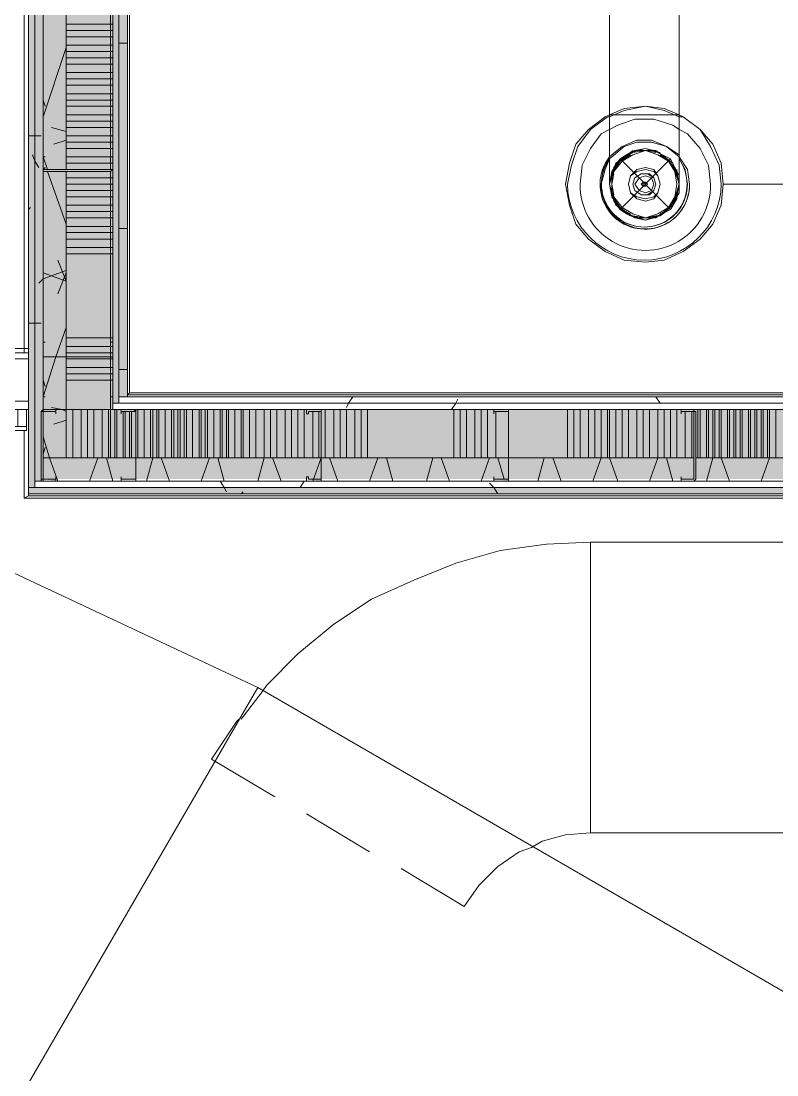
# Model space of a CAD drawing. Header units: metres. Extents: x -2 to 237, y -8 to 52.
# Drawn here: x 54.372 to 56.017, y 39.07 to 41.363 of the extents above; entities that cross this region are included whole.
import ezdxf

# ---------------------------------------------------------------- set-up
doc = ezdxf.new("R2010")
doc.units = ezdxf.units.M
doc.layers.add('HVAC - Ductos', color=5, linetype='Continuous', lineweight=0)
doc.layers.add('PDF_Geometry', color=7, linetype='Continuous', lineweight=0, true_color=0xaaaaaa)
doc.layers.add('PDF_Solid Fills', color=7, linetype='Continuous', lineweight=0, true_color=0xffffff)

msp = doc.modelspace()

# ---------------------------------------------------------------- hatches: boundary and pattern name
at = {"layer": 'PDF_Solid Fills', "lineweight": 0, "transparency": 33554559}
h = msp.add_hatch(color=256, dxfattribs=at)
h.paths.add_polyline_path([(54.3879, 42.616), (54.4016, 42.616), (54.4016, 44.4807), (54.3879, 44.4807)])
h.paths.add_polyline_path([(54.4016, 42.2861), (54.3879, 42.2861), (54.3879, 40.3481), (54.4016, 40.3481)])
h = msp.add_hatch(color=256, dxfattribs=at)
h.paths.add_polyline_path([(54.3879, 42.616), (54.4016, 42.616), (54.4016, 44.4807), (54.3879, 44.4807)])
h.paths.add_polyline_path([(54.4016, 42.2861), (54.3879, 42.2861), (54.3879, 40.3481), (54.4016, 40.3481)])
h = msp.add_hatch(color=256, dxfattribs=at)
h.paths.add_polyline_path([(54.4016, 42.616), (54.42, 42.616), (54.42, 44.467), (54.4016, 44.467)])
h.paths.add_polyline_path([(54.42, 42.2861), (54.4016, 42.2861), (54.4016, 40.3618), (54.4017, 40.3618), (54.4154, 40.3664), (54.42, 42.2806)])
h = msp.add_hatch(color=256, dxfattribs=at)
h.paths.add_polyline_path([(54.4016, 42.616), (54.42, 42.616), (54.42, 44.467), (54.4016, 44.467)])
h.paths.add_polyline_path([(54.42, 42.2861), (54.4016, 42.2861), (54.4016, 40.3618), (54.42, 40.3618)])
h = msp.add_hatch(color=256, dxfattribs=at)
h.paths.add_polyline_path([(54.4703, 42.616), (54.4703, 44.4166), (54.42, 44.4166), (54.42, 42.616)])
h.paths.add_polyline_path([(54.4703, 40.4122), (54.4703, 42.2861), (54.42, 42.2861), (54.42, 40.4122)])
h = msp.add_hatch(color=256, dxfattribs=at)
h.paths.add_polyline_path([(54.4703, 42.616), (54.4703, 44.4166), (54.42, 44.4166), (54.42, 42.616)])
h.paths.add_polyline_path([(54.4703, 40.4122), (54.4703, 42.2861), (54.42, 42.2861), (54.42, 40.4122)])
h = msp.add_hatch(color=256, dxfattribs=at)
h.paths.add_polyline_path([(54.4703, 42.616), (54.5711, 42.616), (54.5711, 44.3158), (54.4703, 44.3158)])
h.paths.add_polyline_path([(54.5711, 42.2861), (54.4703, 42.2861), (54.4703, 40.5176), (54.5711, 40.5176)])
h = msp.add_hatch(color=256, dxfattribs=at)
h.paths.add_polyline_path([(54.4703, 42.616), (54.5711, 42.616), (54.5711, 44.3158), (54.4703, 44.3158)])
h.paths.add_polyline_path([(54.5711, 42.2861), (54.4703, 42.2861), (54.4703, 40.5176), (54.5711, 40.5176)])
h = msp.add_hatch(color=256, dxfattribs=at)
h.paths.add_polyline_path([(54.5849, 42.616), (54.5849, 44.2974), (54.5712, 44.2974), (54.5712, 42.616)])
h.paths.add_polyline_path([(54.5849, 40.5451), (54.5712, 40.5451), (54.5712, 40.5314), (54.5849, 40.5314)])
h.paths.add_polyline_path([(54.5849, 42.2861), (54.5712, 42.2861), (54.5712, 40.5497), (54.5849, 40.5497)])
h = msp.add_hatch(color=256, dxfattribs=at)
h.paths.add_polyline_path([(54.5849, 42.616), (54.5849, 44.2974), (54.5712, 44.2974), (54.5712, 42.616)])
h.paths.add_polyline_path([(54.5849, 42.2861), (54.5712, 42.2861), (54.5712, 40.5314), (54.5849, 40.5314)])
h = msp.add_hatch(color=256, dxfattribs=at)
h.paths.add_polyline_path([(54.5849, 42.616), (54.6032, 42.616), (54.6032, 44.2837), (54.5849, 44.2837)])
h.paths.add_polyline_path([(54.6032, 42.2861), (54.5849, 42.2861), (54.5849, 40.5497), (54.6032, 40.5497)])
h = msp.add_hatch(color=256, dxfattribs=at)
h.paths.add_polyline_path([(54.5849, 42.616), (54.6032, 42.616), (54.6032, 44.2837), (54.5849, 44.2837)])
h.paths.add_polyline_path([(54.6032, 42.2861), (54.5849, 42.2861), (54.5849, 40.5451), (54.6032, 40.5451)])
h = msp.add_hatch(color=256, dxfattribs=at)
h.paths.add_polyline_path([(54.4474, 40.513), (54.4474, 40.5176), (54.42, 40.5176)])
h.paths.add_polyline_path([(54.42, 40.3664), (54.4472, 40.3618), (54.4474, 40.3618), (54.4474, 40.3664)])
for points in [[(55.0247, 40.5176), (54.9972, 40.513), (54.9972, 40.5176), (54.4703, 40.5176), (54.4703, 40.4122), (57.3109, 40.4122), (57.3109, 40.5176), (56.6466, 40.5176), (56.6192, 40.513), (56.6192, 40.5176), (56.2434, 40.5176), (56.2114, 40.513), (56.2114, 40.5176)], [(55.4004, 40.513), (55.4004, 40.5176), (54.617, 40.5176), (54.5894, 40.513), (54.5894, 40.5176), (54.4703, 40.5176), (54.4703, 40.4122), (56.6466, 40.4168), (56.6512, 40.4168), (57.3109, 40.4122), (57.3109, 40.5176), (56.6466, 40.5176), (56.6192, 40.513), (56.6192, 40.5176), (56.2434, 40.5176), (56.2114, 40.513), (56.2114, 40.5176), (55.4325, 40.5176)], [(54.42, 40.3664), (57.3247, 40.3664), (57.4108, 40.3618), (57.4117, 40.3618), (57.4117, 40.4122), (54.42, 40.4122)], [(57.3247, 40.3343), (57.4756, 40.3297), (57.4759, 40.3297), (57.4759, 40.3481), (54.3879, 40.3481), (54.3879, 40.3343)]]:
    msp.add_hatch(color=256, dxfattribs=at).paths.add_polyline_path(points)
h = msp.add_hatch(color=256, dxfattribs=at)
h.paths.add_polyline_path([(55.0247, 40.513), (55.0247, 40.5176), (54.9972, 40.5176)])
h.paths.add_polyline_path([(54.9926, 40.3664), (55.0244, 40.3618), (55.0247, 40.3618), (55.0247, 40.3664)])
h = msp.add_hatch(color=256, dxfattribs=at)
h.paths.add_polyline_path([(55.4325, 40.513), (55.4325, 40.5176), (55.4004, 40.5176)])
h.paths.add_polyline_path([(55.4004, 40.3664), (55.4322, 40.3618), (55.4325, 40.3618), (55.4325, 40.3664)])

# ---------------------------------------------------------------- linework, layer by layer
at = {"layer": 'HVAC - Ductos', "lineweight": 0}
for points in [[(55.8036, 41.9837), (55.8036, 41.159), (55.7945, 41.159), (55.7853, 41.159), (55.7669, 41.159), (55.7486, 41.159), (55.7303, 41.159), (55.712, 41.159), (55.6936, 41.159), (55.6753, 41.159), (55.6616, 41.159), (55.657, 41.159), (55.6524, 41.159), (55.6524, 41.9837)], [(55.8036, 41.1544), (55.7715, 41.1682), (55.7303, 41.1774), (55.6844, 41.1682), (55.6524, 41.1544)], [(55.6524, 41.159), (55.6844, 41.1728), (55.7303, 41.1774), (55.7715, 41.1728), (55.8036, 41.159)], [(55.8036, 41.0078), (55.8036, 41.0124), (55.8036, 41.0307), (55.8036, 41.0628), (55.8036, 41.0995), (55.8036, 41.1407), (55.8036, 41.159), (55.8128, 41.1544), (55.8494, 41.127), (55.8769, 41.0949), (55.8953, 41.0536), (55.8998, 41.0078), (55.8953, 40.962), (55.8769, 40.9207), (55.8494, 40.8887), (55.8128, 40.8612), (55.7715, 40.8429), (55.7303, 40.8383), (55.6844, 40.8429), (55.6432, 40.8612), (55.6066, 40.8887), (55.5791, 40.9207), (55.5653, 40.962), (55.5562, 41.0078), (55.5653, 41.0536), (55.5791, 41.0949), (55.6066, 41.127), (55.6432, 41.1544), (55.6524, 41.159), (55.6524, 41.1178), (55.6524, 41.0766), (55.6524, 41.0445), (55.6524, 41.0216), (55.6524, 41.0078)], [(55.8036, 41.159), (55.7945, 41.159), (55.7853, 41.159), (55.7669, 41.159), (55.7486, 41.159), (55.7303, 41.159), (55.712, 41.159), (55.6936, 41.159), (55.6753, 41.159), (55.6616, 41.159), (55.657, 41.159), (55.6524, 41.159)], [(55.6524, 41.127), (55.6707, 41.1361), (55.7074, 41.1498), (55.7486, 41.1498), (55.7899, 41.1361), (55.8036, 41.127)], [(55.6524, 41.017), (55.657, 41.0262), (55.6616, 41.0445), (55.6753, 41.0628), (55.689, 41.072), (55.7074, 41.0811), (55.7303, 41.0857), (55.6982, 41.0766), (55.7028, 41.0811)], [(55.7945, 40.9758), (55.7807, 40.9574), (55.7669, 40.9437), (55.7486, 40.9345), (55.7303, 40.9299), (55.712, 40.9345), (55.6936, 40.9437), (55.6753, 40.9529), (55.657, 40.9803), (55.6524, 41.0078), (55.657, 40.9803), (55.6616, 40.9758), (55.6753, 40.9574), (55.6662, 40.9712), (55.657, 40.9895), (55.657, 41.0078), (55.657, 41.0262), (55.6662, 41.0445), (55.6753, 41.0582), (55.6936, 41.072), (55.712, 41.0811), (55.7303, 41.0811), (55.7486, 41.0811), (55.7669, 41.072), (55.7807, 41.0582), (55.7945, 41.0445), (55.7991, 41.0262), (55.8036, 41.0078), (55.7991, 40.9803), (55.7991, 40.9758), (55.7853, 40.9529)], [(55.6982, 41.072), (55.6753, 41.0582), (55.6616, 41.0399), (55.657, 41.0353), (55.6753, 41.0628), (55.6982, 41.0766), (55.7303, 41.0857), (55.7578, 41.0766), (55.7853, 41.0628), (55.7991, 41.0353), (55.8036, 41.0078), (55.7991, 40.9803), (55.7853, 40.9529), (55.7578, 40.9391), (55.7624, 40.9391), (55.7807, 40.9529), (55.7624, 40.9437)], [(55.657, 41.0353), (55.6753, 41.0628), (55.6982, 41.0766)], [(55.6982, 41.0766), (55.6982, 41.0766)], [(55.7028, 41.0766), (55.7303, 41.0811), (55.7532, 41.0766)], [(55.8036, 41.017), (55.8036, 41.0262), (55.7945, 41.0445), (55.7853, 41.0628), (55.7669, 41.072), (55.7486, 41.0811), (55.7303, 41.0857), (55.7578, 41.0766), (55.7853, 41.0628), (55.7991, 41.0353)], [(55.7532, 41.0811), (55.7578, 41.0766), (55.7624, 41.0766)], [(55.7624, 41.072), (55.7807, 41.0582), (55.7945, 41.0399)], [(55.6524, 41.0078), (55.657, 41.0353), (55.6524, 41.0078)], [(55.657, 41.0353), (55.657, 41.0353)], [(55.6616, 40.9849), (55.657, 41.0078), (55.6616, 41.0307)], [(55.7991, 41.0399), (55.7991, 41.0353), (55.8036, 41.0078), (55.7991, 40.9895), (55.7945, 40.9712), (55.7807, 40.9574)], [(55.7991, 41.0353), (55.7991, 41.0353)], [(55.7991, 41.0307), (55.8036, 41.0078), (55.7991, 40.9849)], [(55.7578, 40.9391), (55.7486, 40.9345), (55.7303, 40.9299), (55.7074, 40.9345), (55.7028, 40.9391), (55.6982, 40.9391), (55.689, 40.9437), (55.6753, 40.9529), (55.6616, 40.9712), (55.6616, 40.9758), (55.657, 40.9803), (55.657, 40.9895), (55.6524, 41.0078), (55.6524, 41.017)], [(55.7578, 40.9391), (55.7303, 40.9299), (55.6982, 40.9391), (55.6753, 40.9529), (55.6616, 40.9712), (55.657, 40.9895), (55.6524, 41.0078), (55.6524, 41.0124)], [(55.6524, 41.0078), (55.6524, 41.0078)], [(55.6524, 41.0078), (55.6524, 41.0078)], [(55.8036, 41.0124), (55.8036, 41.0078), (55.8036, 40.9895), (55.7945, 40.9712), (55.7853, 40.9529), (55.7669, 40.9437), (55.7486, 40.9345), (55.7303, 40.9345), (55.712, 40.9345), (55.6936, 40.9437), (55.6753, 40.9574)], [(55.8036, 41.017), (55.8036, 41.0078), (55.8036, 40.9895), (55.7991, 40.9803), (55.7991, 40.9758), (55.7945, 40.9712), (55.7853, 40.9529), (55.7669, 40.9437), (55.7624, 40.9391), (55.7578, 40.9391), (55.7532, 40.9391), (55.7578, 40.9391), (55.7624, 40.9391)], [(55.8036, 41.0078), (55.8036, 41.0078)], [(55.8998, 41.0078), (56.138, 41.0078)], [(55.6616, 40.9758), (55.657, 40.9803)], [(55.7991, 40.9803), (55.7991, 40.9758)], [(55.7028, 40.9391), (55.7303, 40.9299), (55.7532, 40.9391), (55.7303, 40.9345), (55.7028, 40.9391), (55.6982, 40.9391), (55.6753, 40.9529), (55.6616, 40.9758)], [(55.6753, 40.9529), (55.6753, 40.9529)], [(55.6982, 40.9437), (55.6799, 40.9529)], [(55.7028, 40.9391), (55.6982, 40.9391)], [(55.7074, 40.9345), (55.7074, 40.9345)], [(55.7853, 40.9529), (55.7853, 40.9529)], [(54.8964, 39.9037), (54.9056, 39.9174), (54.9744, 39.9861), (55.0522, 40.0503), (55.1346, 40.1052), (55.2263, 40.1465), (55.3179, 40.1831), (55.4141, 40.2106), (55.515, 40.2244), (55.6112, 40.229), (55.6112, 39.5967), (55.5562, 39.5921), (55.5058, 39.5784), (55.4829, 39.5646)], [(60.1332, 39.5967), (55.6112, 39.5967), (55.6112, 40.229), (60.1332, 40.229)], [(54.8506, 39.8441), (54.8964, 39.9037)], [(54.9239, 39.6746), (54.7865, 39.7571), (54.8415, 39.8395), (54.8461, 39.8441)], [(55.1301, 39.5554), (54.9926, 39.6379)], [(55.4829, 39.5646), (55.4554, 39.5554), (55.4095, 39.5234), (55.3683, 39.4822), (55.3363, 39.4363), (55.1988, 39.5188)]]:
    msp.add_lwpolyline(points, dxfattribs=at)
for points in [[(55.6524, 41.1544), (55.6478, 41.1544), (55.6112, 41.127), (55.5837, 41.0903), (55.5699, 41.0491), (55.5608, 41.0078, 0.986375), (55.8953, 41.0078), (55.8907, 41.0491), (55.8723, 41.0903), (55.8494, 41.127), (55.8128, 41.1544), (55.8036, 41.1544)], [(55.8036, 41.127), (55.8219, 41.1178), (55.8494, 41.0857), (55.8677, 41.0491), (55.8723, 41.0078, -1.012841), (55.5882, 41.0078), (55.5928, 41.0491), (55.6112, 41.0857), (55.6341, 41.1178), (55.6524, 41.127)]]:
    msp.add_lwpolyline(points, format="xyb", dxfattribs=at)
for points in [[(55.712, 41.104), (55.744, 41.104), (55.7761, 41.0903), (55.8036, 41.072), (55.8036, 41.0674), (55.7761, 41.0903), (55.744, 41.0995), (55.712, 41.0995), (55.6844, 41.0903), (55.657, 41.0674), (55.6524, 41.0628), (55.657, 41.0674), (55.6844, 41.0903), (55.712, 41.0995), (55.744, 41.0995), (55.7761, 41.0903), (55.8036, 41.0674), (55.8036, 41.0628), (55.8036, 41.0674), (55.8036, 41.072), (55.7761, 41.0903), (55.744, 41.104), (55.712, 41.104), (55.6799, 41.0903), (55.657, 41.072), (55.6524, 41.0674), (55.657, 41.072), (55.6799, 41.0903)], [(55.6616, 41.0353), (55.6799, 41.0582), (55.7028, 41.072), (55.7303, 41.0811), (55.7578, 41.072), (55.7807, 41.0582), (55.7945, 41.0353), (55.7991, 41.0078), (55.7945, 40.9803), (55.7807, 40.9574), (55.7578, 40.9437), (55.7303, 40.9345), (55.7028, 40.9437), (55.6799, 40.9574), (55.6616, 40.9803), (55.657, 41.0078)], [(55.8265, 41.0078), (55.8219, 41.0399), (55.8036, 41.0674), (55.8219, 41.0399)], [(55.6982, 41.0262), (55.6936, 41.0078), (55.6982, 41.0262), (55.712, 41.0399), (55.7303, 41.0445), (55.7486, 41.0399), (55.7578, 41.0262), (55.7624, 41.0078), (55.7578, 41.0262), (55.7486, 41.0353), (55.7303, 41.0399), (55.712, 41.0353)], [(55.7074, 41.0216), (55.7028, 41.0078), (55.7074, 41.0216), (55.7211, 41.0307), (55.7394, 41.0307), (55.7486, 41.0216), (55.7532, 41.0078), (55.7486, 41.0216), (55.7349, 41.0307), (55.7211, 41.0307)], [(55.7166, 41.0216), (55.7303, 41.0262), (55.744, 41.0216), (55.7486, 41.0078), (55.744, 40.9941), (55.7303, 40.9895), (55.7166, 40.9941), (55.7074, 41.0078)], [(55.7578, 40.9895), (55.7624, 41.0078), (55.7578, 40.9895), (55.7486, 40.9758), (55.7303, 40.9712), (55.712, 40.9758), (55.6982, 40.9895), (55.6936, 41.0078), (55.6982, 40.9895), (55.712, 40.9803), (55.7303, 40.9758), (55.7486, 40.9803)], [(55.7486, 40.9941), (55.7532, 41.0078), (55.7486, 40.9941), (55.7394, 40.9849), (55.7211, 40.9849), (55.7074, 40.9941), (55.7028, 41.0078), (55.7074, 40.9941), (55.7211, 40.9849), (55.7349, 40.9849)], [(55.7257, 41.0033), (55.7303, 41.0033), (55.7349, 41.0078), (55.7303, 41.0033), (55.7257, 41.0033), (55.7211, 41.0078), (55.7257, 41.0124), (55.7303, 41.0124), (55.7349, 41.0078), (55.7303, 41.0124), (55.7257, 41.0124), (55.7257, 41.0078)], [(54.1221, 38.5933), (53.412, 39.0973), (54.0946, 40.2839), (54.8873, 39.9128)], [(54.8873, 39.9128), (56.5183, 38.969), (55.7578, 37.6495), (54.1221, 38.5933)]]:
    msp.add_lwpolyline(points, close=True, dxfattribs=at)
msp.add_lwpolyline([(55.6341, 41.0078, 1.010566), (55.8265, 41.0078, -1.405148), (55.6524, 41.0674), (55.6386, 41.0399), (55.6341, 41.0078), (55.6432, 41.0399), (55.6524, 41.0628, 1.369196), (55.8219, 41.0078), (55.8173, 41.0399), (55.8036, 41.0628, -1.369196)], format="xyb", close=True, dxfattribs=at)
at = {"layer": 'PDF_Geometry', "lineweight": 0}
for points in [[(54.3879, 40.5497), (54.3879, 40.3297), (57.2789, 40.3297), (57.4942, 40.3297), (57.4942, 44.2837), (57.4942, 44.499), (54.3879, 44.499), (54.3879, 44.2837), (54.3879, 42.616), (54.6032, 42.616), (54.6032, 44.2837), (57.2789, 44.2837), (57.2789, 40.5497), (54.6032, 40.5497), (54.6032, 42.2861), (54.3879, 42.2861)], [(54.4016, 42.616), (54.4016, 42.2861), (54.4016, 40.5497), (54.4016, 40.3618), (54.4016, 40.3481), (57.2789, 40.3481), (57.4621, 40.3481), (57.4759, 40.3481), (57.4759, 44.2837), (57.4759, 44.467), (57.4759, 44.4807), (54.4016, 44.4807), (54.4016, 44.467), (54.4016, 44.2837)], [(54.5712, 42.616), (54.5712, 42.2861), (54.5712, 40.5497), (54.5712, 40.5313), (54.5712, 40.5176), (57.2789, 40.5176), (57.2926, 40.5176), (57.311, 40.5176), (57.311, 44.2837), (57.311, 44.2974), (57.311, 44.3158), (54.5712, 44.3158), (54.5712, 44.2974), (54.5712, 44.2837)], [(54.5849, 42.616), (54.5849, 42.2861), (54.5849, 40.5497), (54.5849, 40.5451), (54.5849, 40.5313), (57.2789, 40.5313), (57.2926, 40.5313), (57.2926, 44.2837), (57.2926, 44.2974), (54.5849, 44.2974), (54.5849, 44.2837)], [(57.2789, 40.5497), (57.2789, 44.2837), (57.2697, 44.2746), (57.2697, 40.5542), (54.6078, 40.5542), (57.2697, 40.5542)], [(54.3787, 40.6413), (54.3787, 42.3548)], [(54.3879, 42.2861), (54.3879, 40.3481), (54.4016, 40.3481), (54.4016, 42.2861)], [(54.42, 40.3618), (54.42, 42.2861), (54.4016, 42.2861), (54.4016, 40.3618)], [(54.5849, 40.5313), (54.5849, 42.2861), (54.5712, 42.2861), (54.5712, 40.5313)], [(54.5849, 42.2861), (54.5849, 40.5451), (54.6032, 40.5451), (54.6032, 42.2861)], [(54.3879, 42.1945), (54.3879, 40.7787)], [(54.5712, 41.1453), (54.4703, 41.1453)], [(54.5712, 41.0399), (54.5666, 41.0353), (54.42, 41.0353), (54.42, 41.0399), (54.42, 41.0674), (54.4246, 41.0674), (54.42, 41.0674), (54.42, 41.0399), (54.5666, 41.0399), (54.5712, 41.0399), (54.5712, 41.0674)], [(54.5666, 41.0674), (54.5712, 41.0674)], [(54.5712, 40.6322), (54.5666, 40.6322), (54.42, 40.6322), (54.42, 40.6642), (54.4246, 40.6642), (54.42, 40.6642), (54.42, 40.6322), (54.5666, 40.6322), (54.5712, 40.6322), (54.5712, 40.6642)], [(54.5666, 40.6642), (54.5712, 40.6642)], [(53.1967, 40.6504), (53.1967, 40.6413), (53.1967, 40.6504), (54.3879, 40.6504)], [(54.5712, 40.5176), (54.5666, 40.5176), (54.42, 40.5176), (54.42, 40.5451), (54.4246, 40.5451), (54.42, 40.5451), (54.42, 40.5176), (54.5666, 40.5176), (54.5712, 40.5176), (54.5712, 40.5451)], [(54.5666, 40.5451), (54.5712, 40.5451)], [(57.2789, 40.5451), (54.5849, 40.5451), (54.5849, 40.5313), (57.2789, 40.5313)], [(57.2789, 40.5497), (54.6032, 40.5497), (54.6032, 40.5451), (57.2789, 40.5451)], [(57.2926, 40.5313), (54.5712, 40.5313), (54.5712, 40.5176), (57.2926, 40.5176)], [(54.3649, 40.5176), (54.3833, 40.5176), (54.3833, 40.4809), (54.3649, 40.4809)], [(54.42, 40.3618), (54.4154, 40.3618), (54.4154, 40.3664), (54.4154, 40.513), (54.42, 40.5176), (54.4474, 40.5176), (54.4474, 40.5084), (54.4474, 40.513), (54.42, 40.513), (54.4154, 40.513), (54.4154, 40.3664), (54.42, 40.3664), (54.4474, 40.3664), (54.4474, 40.371), (54.4474, 40.3618)], [(54.562, 40.5176), (54.562, 40.4122)], [(54.617, 40.5176), (54.6216, 40.513), (54.6216, 40.3664), (54.6216, 40.3618), (54.617, 40.3618), (54.5894, 40.3618), (54.5894, 40.371), (54.5894, 40.3664), (54.617, 40.3664), (54.6216, 40.3664), (54.6216, 40.513), (54.617, 40.513), (54.5894, 40.513), (54.5894, 40.5084), (54.5894, 40.5176)], [(54.6398, 40.5176), (54.6398, 40.4122)], [(54.6857, 40.5176), (54.6857, 40.4122)], [(54.7452, 40.5176), (54.7452, 40.4122)], [(54.7911, 40.5176), (54.7911, 40.4122)], [(54.8369, 40.5176), (54.8369, 40.4122)], [(55.0247, 40.5176), (55.0247, 40.513), (55.0247, 40.3664), (55.0247, 40.3618), (54.9926, 40.3618), (54.9926, 40.371), (54.9972, 40.371), (54.9972, 40.3664), (55.0247, 40.3664), (55.0247, 40.513), (54.9972, 40.513), (54.9972, 40.5084), (54.9926, 40.5084), (54.9926, 40.5176)], [(55.0339, 40.5176), (55.0339, 40.4122)], [(55.0522, 40.5176), (55.0522, 40.4122)], [(55.066, 40.5176), (55.066, 40.4122)], [(55.0797, 40.5176), (55.0797, 40.4122)], [(55.098, 40.5176), (55.098, 40.4122)], [(55.1118, 40.5176), (55.1118, 40.4122)], [(55.1255, 40.5176), (55.1255, 40.4122)], [(55.3133, 40.5176), (55.3133, 40.4122)], [(55.3271, 40.5176), (55.3271, 40.4122)], [(55.3409, 40.5176), (55.3409, 40.4122)], [(55.3592, 40.5176), (55.3592, 40.4122)], [(55.3729, 40.5176), (55.3729, 40.4122)], [(55.3867, 40.5176), (55.3867, 40.4122)], [(55.4325, 40.5176), (55.4325, 40.513), (55.4325, 40.3664), (55.4325, 40.3618), (55.4004, 40.3618), (55.4004, 40.371), (55.4004, 40.3664), (55.4325, 40.3664), (55.4325, 40.513), (55.4004, 40.513), (55.4004, 40.5084), (55.4004, 40.5176)], [(55.405, 40.513), (55.405, 40.4122)], [(55.5882, 40.5176), (55.5882, 40.4122)], [(55.6066, 40.5176), (55.6066, 40.4122)], [(55.6204, 40.5176), (55.6204, 40.4122)], [(55.6341, 40.5176), (55.6341, 40.4122)], [(55.6662, 40.5176), (55.6662, 40.4122)], [(55.6799, 40.5176), (55.6799, 40.4122)], [(55.8357, 40.5176), (55.8357, 40.513), (55.8402, 40.513), (55.8402, 40.3664), (55.8357, 40.3618), (55.8082, 40.3618), (55.8082, 40.371), (55.8082, 40.3664), (55.8357, 40.3664), (55.8357, 40.513), (55.8082, 40.513), (55.8082, 40.5084), (55.8082, 40.5176)], [(55.8311, 40.513), (55.8311, 40.4122)], [(54.3879, 40.3297), (57.4942, 40.3297), (57.4988, 40.3251), (57.4988, 40.4718), (57.4988, 40.3251), (54.3787, 40.3251), (54.3787, 40.4718), (54.3787, 40.3251)], [(54.4016, 40.3481), (57.4621, 40.3481), (57.4621, 40.3618), (54.4016, 40.3618)], [(54.3879, 40.3343), (57.4759, 40.3343), (57.4759, 40.3481), (54.3879, 40.3481)], [(54.3879, 40.3297), (57.4942, 40.3297), (57.4942, 40.3343), (54.3879, 40.3343)]]:
    msp.add_lwpolyline(points, close=True, dxfattribs=at)
for points in [[(54.4016, 42.616), (54.3879, 42.616), (54.3879, 42.2861), (54.3879, 40.5497), (54.3879, 40.3481), (54.3879, 40.3343), (54.3879, 40.3297), (54.3879, 40.3343), (57.2789, 40.3343), (57.4759, 40.3343), (57.4942, 40.3343), (57.4942, 40.3297), (54.3879, 40.3297), (54.3879, 40.4214), (54.3879, 40.3297), (54.3787, 40.3251), (57.4988, 40.3251), (57.4942, 40.3297), (57.4942, 40.4214), (57.4942, 40.3297), (57.4942, 40.3343), (57.4942, 44.2837), (57.4942, 44.4807)], [(55.7945, 44.4166), (56.2434, 44.4166), (56.6512, 44.4166), (57.0544, 44.4166), (57.4117, 44.4166), (57.4117, 44.3158), (54.4703, 44.3158), (54.4703, 44.4166), (54.5986, 44.4166), (54.42, 44.4166), (54.42, 44.467), (54.6124, 44.467), (54.42, 44.467), (54.42, 44.4166), (54.42, 44.2837), (54.42, 42.616), (54.42, 42.2861), (54.4703, 42.2861), (54.5712, 42.2861), (54.5712, 40.5176)], [(54.6032, 44.2837), (54.6032, 40.5497), (57.2789, 40.5497), (57.2789, 44.2837)], [(54.6032, 42.2861), (54.6032, 40.5497), (54.6032, 40.5451), (57.2789, 40.5451), (57.2789, 44.2837)], [(54.6032, 44.2837), (54.6032, 40.5497), (54.6078, 40.5542), (54.6078, 44.2746)], [(57.2697, 44.2746), (57.2697, 40.5542), (57.2789, 40.5497), (54.6032, 40.5497), (54.6078, 40.5542), (54.6078, 44.2746)], [(54.42, 42.616), (54.4703, 42.616), (54.4703, 42.2861), (54.4703, 42.254), (54.4703, 41.8509), (54.4703, 41.4431), (54.4703, 41.0399), (54.4703, 41.4431), (54.4703, 41.8509), (54.4703, 42.254), (54.4703, 42.2861), (54.42, 42.2861), (54.42, 40.4122), (54.4703, 40.4122)], [(54.3879, 42.2861), (54.3879, 40.3343), (54.3879, 42.2861)], [(57.4117, 41.4431), (57.4117, 41.0399), (57.4117, 40.6322), (57.4117, 40.5176), (57.4117, 40.3618), (57.4621, 40.3618), (57.4621, 40.5176), (57.4621, 40.3618), (57.4117, 40.3618), (57.2789, 40.3618), (54.42, 40.3618), (54.42, 40.4122), (54.42, 40.5497), (54.42, 42.2861)], [(54.5666, 41.0399), (54.5666, 41.4431), (54.5666, 41.8509), (54.5666, 42.254), (54.5666, 42.2861)], [(54.6032, 40.5497), (54.6032, 42.2861), (54.6032, 40.5497)], [(54.4703, 41.4431), (54.4703, 41.0399), (54.5712, 41.0399)], [(54.4703, 41.356), (54.5712, 41.356)], [(54.4703, 41.3423), (54.5712, 41.3423)], [(54.4703, 41.3285), (54.5712, 41.3285)], [(54.4703, 41.3102), (54.5712, 41.3102)], [(54.4703, 41.2965), (54.5712, 41.2965)], [(54.4703, 41.2827), (54.5712, 41.2827)], [(54.4703, 41.269), (54.5712, 41.269)], [(54.4703, 41.2507), (54.5712, 41.2507)], [(54.4703, 41.2369), (54.5712, 41.2369)], [(54.4703, 41.2232), (54.5712, 41.2232)], [(54.4703, 41.2048), (54.5712, 41.2048)], [(54.4703, 41.1911), (54.5712, 41.1911)], [(54.4703, 41.1774), (54.5712, 41.1774)], [(54.4703, 41.159), (54.5712, 41.159)], [(54.4703, 41.1316), (54.5712, 41.1316)], [(54.4703, 41.1132), (54.5712, 41.1132)], [(54.4703, 41.0995), (54.5712, 41.0995)], [(54.4703, 41.0857), (54.5712, 41.0857)], [(54.4246, 41.0674), (54.4246, 41.0674)], [(54.4703, 41.0674), (54.5712, 41.0674)], [(54.4703, 41.0536), (54.5712, 41.0536)], [(54.5666, 41.0674), (54.5666, 41.0674)], [(54.42, 41.0399), (54.42, 41.0399)], [(55.8357, 40.513), (55.8357, 40.4122), (55.4325, 40.4122), (55.0247, 40.4122), (54.6216, 40.4122), (54.4703, 40.4122), (54.4703, 40.5176), (54.4703, 40.6322), (54.4703, 41.0353), (54.4703, 40.6322), (54.4703, 40.5497), (54.4703, 40.5176), (54.4703, 40.4122), (54.4703, 40.5176), (54.4703, 40.6322), (54.4703, 41.0353)], [(54.5666, 40.4122), (54.5666, 40.5176), (54.5666, 40.6322), (54.5666, 41.0353)], [(54.4703, 41.0216), (54.5712, 41.0216)], [(54.4703, 41.0078), (54.5712, 41.0078)], [(54.4703, 40.9941), (54.5712, 40.9941)], [(54.4703, 40.9803), (54.5712, 40.9803)], [(54.4703, 40.962), (54.5712, 40.962)], [(54.4703, 40.9483), (54.5712, 40.9483)], [(54.4703, 40.9345), (54.5712, 40.9345)], [(54.4703, 40.9162), (54.5712, 40.9162)], [(54.4703, 40.9025), (54.5712, 40.9025)], [(54.4703, 40.8887), (54.5712, 40.8887)], [(54.4703, 40.8704), (54.5712, 40.8704)], [(54.4703, 40.8567), (54.5712, 40.8567)], [(54.4246, 40.6642), (54.4246, 40.6642)], [(54.4703, 40.6734), (54.5712, 40.6734)], [(54.5666, 40.6642), (54.5666, 40.6642)], [(54.3833, 40.4809), (54.3833, 40.4718), (53.2058, 40.4718), (53.2058, 40.4809), (54.3833, 40.4809), (54.3833, 40.4718), (53.2058, 40.4718), (53.2058, 40.4809), (53.2058, 40.5176), (54.3879, 40.5176), (54.3879, 40.5359), (53.2058, 40.5359), (54.3879, 40.5359), (54.3879, 40.6276), (53.2058, 40.6276), (54.3879, 40.6276), (54.3879, 40.6413), (53.2058, 40.6413), (53.2058, 40.6046), (53.2013, 40.6046)], [(53.2058, 40.5176), (54.3879, 40.5176), (54.3879, 40.6413), (53.2058, 40.6413), (54.3879, 40.6413), (53.2058, 40.6413)], [(54.3879, 40.6413), (53.2058, 40.6413), (54.3879, 40.6413)], [(54.4703, 40.655), (54.5712, 40.655)], [(54.4703, 40.6413), (54.5712, 40.6413)], [(54.42, 40.6322), (54.42, 40.6322)], [(54.42, 40.6322), (54.42, 40.6322)], [(54.4703, 40.6276), (54.5712, 40.6276)], [(54.4703, 40.6092), (54.5712, 40.6092)], [(54.4703, 40.5955), (54.5712, 40.5955)], [(54.4703, 40.5818), (54.5712, 40.5818)], [(54.3879, 40.5497), (54.3879, 40.3481)], [(54.4246, 40.5451), (54.4246, 40.5451)], [(54.5666, 40.5451), (54.5666, 40.5451)], [(53.2058, 40.5176), (54.3879, 40.5176), (53.2058, 40.5176)], [(54.42, 40.5176), (54.42, 40.5176)], [(54.42, 40.5176), (54.42, 40.5176)], [(54.4703, 40.5176), (54.4703, 40.4122), (54.6216, 40.4122), (55.0247, 40.4122), (55.4325, 40.4122), (55.8357, 40.4122), (55.4325, 40.4122), (55.0247, 40.4122), (54.6216, 40.4122), (54.42, 40.4122), (54.42, 40.3618), (57.4117, 40.3618)], [(54.4474, 40.5084), (54.4474, 40.5084)], [(54.4841, 40.4122), (54.4841, 40.5176)], [(54.5024, 40.4122), (54.5024, 40.5176)], [(54.5162, 40.4122), (54.5162, 40.5176)], [(54.5299, 40.4122), (54.5299, 40.5176)], [(54.5482, 40.4122), (54.5482, 40.5176)], [(55.8402, 40.4122), (56.2434, 40.4122), (56.6512, 40.4122), (57.0544, 40.4122), (57.311, 40.4122), (57.311, 40.5176), (54.5666, 40.5176)], [(54.5757, 40.4122), (54.5757, 40.5176)], [(54.5803, 40.4122), (54.5803, 40.5176)], [(54.5894, 40.5084), (54.5894, 40.5084)], [(54.594, 40.4122), (54.594, 40.513)], [(54.5986, 40.4122), (54.5986, 40.513)], [(54.6078, 40.4122), (54.6078, 40.513)], [(54.6124, 40.4122), (54.6124, 40.513)], [(54.6216, 40.4122), (54.6216, 40.5176)], [(54.6261, 40.4122), (54.6261, 40.5176)], [(54.6536, 40.4122), (54.6536, 40.5176)], [(54.6582, 40.4122), (54.6582, 40.5176)], [(54.6674, 40.4122), (54.6674, 40.5176)], [(54.6719, 40.4122), (54.6719, 40.5176)], [(54.6995, 40.4122), (54.6995, 40.5176)], [(54.704, 40.4122), (54.704, 40.5176)], [(54.7132, 40.4122), (54.7132, 40.5176)], [(54.7177, 40.4122), (54.7177, 40.5176)], [(54.7269, 40.4122), (54.7269, 40.5176)], [(54.7315, 40.4122), (54.7315, 40.5176)], [(54.759, 40.4122), (54.759, 40.5176)], [(54.7636, 40.4122), (54.7636, 40.5176)], [(54.7727, 40.4122), (54.7727, 40.5176)], [(54.7773, 40.4122), (54.7773, 40.5176)], [(54.8048, 40.4122), (54.8048, 40.5176)], [(54.8094, 40.4122), (54.8094, 40.5176)], [(54.8185, 40.4122), (54.8185, 40.5176)], [(54.8231, 40.4122), (54.8231, 40.5176)], [(54.8369, 40.4122), (54.8369, 40.5176)], [(54.8506, 40.4122), (54.8506, 40.5176)], [(54.8552, 40.4122), (54.8552, 40.5176)], [(54.8689, 40.4122), (54.8689, 40.5176)], [(54.8827, 40.4122), (54.8827, 40.5176)], [(54.901, 40.4122), (54.901, 40.5176)], [(54.9147, 40.4122), (54.9147, 40.5176)], [(54.9285, 40.4122), (54.9285, 40.5176)], [(54.9468, 40.4122), (54.9468, 40.5176)], [(54.9606, 40.4122), (54.9606, 40.5176)], [(54.9744, 40.4122), (54.9744, 40.5176)], [(54.9881, 40.4122), (54.9881, 40.5176)], [(55.0064, 40.4122), (55.0064, 40.513)], [(55.0201, 40.4122), (55.0201, 40.513)], [(55.0247, 40.513), (55.0247, 40.513)], [(55.4004, 40.5084), (55.4004, 40.5084)], [(55.4325, 40.513), (55.4325, 40.513)], [(55.5608, 40.4122), (55.5608, 40.5176)], [(55.5745, 40.4122), (55.5745, 40.5176)], [(55.6478, 40.4122), (55.6478, 40.5176)], [(55.6524, 40.4122), (55.6524, 40.5176)], [(55.6936, 40.4122), (55.6936, 40.5176)], [(55.712, 40.4122), (55.712, 40.5176)], [(55.7257, 40.4122), (55.7257, 40.5176)], [(55.7394, 40.4122), (55.7394, 40.5176)], [(55.7578, 40.4122), (55.7578, 40.5176)], [(55.7715, 40.4122), (55.7715, 40.5176)], [(55.7853, 40.4122), (55.7853, 40.5176)], [(55.7991, 40.4122), (55.7991, 40.5176)], [(55.8082, 40.5084), (55.8082, 40.5084)], [(55.8173, 40.4122), (55.8173, 40.513)], [(55.8357, 40.513), (55.8357, 40.513)], [(55.8448, 40.4122), (55.8448, 40.5176)], [(55.8494, 40.4122), (55.8494, 40.5176)], [(55.8631, 40.4122), (55.8631, 40.5176)], [(55.8677, 40.4122), (55.8677, 40.5176)], [(55.8769, 40.4122), (55.8769, 40.5176)], [(55.8815, 40.4122), (55.8815, 40.5176)], [(55.8907, 40.4122), (55.8907, 40.5176)], [(55.8953, 40.4122), (55.8953, 40.5176)], [(55.9089, 40.4122), (55.9089, 40.5176)], [(55.9135, 40.4122), (55.9135, 40.5176)], [(55.9227, 40.4122), (55.9227, 40.5176)], [(55.9273, 40.4122), (55.9273, 40.5176)], [(55.9365, 40.4122), (55.9365, 40.5176)], [(55.9411, 40.4122), (55.9411, 40.5176)], [(55.9548, 40.4122), (55.9548, 40.5176)], [(55.9593, 40.4122), (55.9593, 40.5176)], [(55.9685, 40.4122), (55.9685, 40.5176)], [(55.9731, 40.4122), (55.9731, 40.5176)], [(55.9823, 40.4122), (55.9823, 40.5176)], [(55.9869, 40.4122), (55.9869, 40.5176)], [(55.996, 40.4122), (55.996, 40.5176)], [(56.0006, 40.4122), (56.0006, 40.5176)], [(56.0143, 40.4122), (56.0143, 40.5176)], [(56.2434, 40.4122), (55.8402, 40.4122), (56.2434, 40.4122)], [(54.4474, 40.371), (54.4474, 40.371)], [(54.5894, 40.371), (54.5894, 40.371)], [(55.0247, 40.3664), (55.0247, 40.3664)], [(55.4004, 40.371), (55.4004, 40.371)], [(55.4325, 40.3664), (55.4325, 40.3664)], [(55.8082, 40.371), (55.8082, 40.371)], [(55.8357, 40.3664), (55.8357, 40.3664)], [(54.3879, 40.3481), (54.3879, 40.3481)]]:
    msp.add_lwpolyline(points, dxfattribs=at)
at = {"layer": 'PDF_Geometry', "color": 254, "lineweight": 0, "true_color": 0xdddddd}
for points in [[(54.4703, 41.3056), (54.42, 41.1544)], [(54.42, 41.1911), (54.4246, 41.1774)], [(54.4383, 41.1316), (54.4703, 41.1224)], [(54.4703, 41.104), (54.4428, 41.0949)], [(54.42, 41.0674), (54.4291, 41.0399)], [(54.4246, 41.0445), (54.42, 41.0399), (54.42, 41.0307), (54.42, 41.0399)], [(54.4291, 41.0353), (54.4703, 40.9207)], [(54.452, 40.8429), (54.4703, 40.7971), (54.42, 40.8154), (54.4703, 40.7971)], [(54.4703, 40.82), (54.42, 40.8017)], [(54.4703, 40.8154), (54.452, 40.7696)], [(54.4703, 40.6963), (54.4474, 40.6322), (54.42, 40.5451), (54.4474, 40.6322)], [(54.42, 40.5818), (54.4246, 40.568)], [(54.4383, 40.5222), (54.4612, 40.5176), (54.4703, 40.513), (54.4612, 40.5176)], [(54.4703, 40.4947), (54.4428, 40.4855)], [(54.4337, 40.4122), (54.452, 40.3618), (54.4337, 40.4122), (54.42, 40.458)], [(54.4246, 40.4351), (54.42, 40.4214)], [(54.539, 40.4122), (54.5208, 40.3618)], [(54.5574, 40.4122), (54.5712, 40.3618)], [(54.6582, 40.4122), (54.6444, 40.3618)], [(54.6765, 40.4122), (54.6949, 40.3618)], [(54.7819, 40.4122), (54.7636, 40.3618)], [(54.8003, 40.4122), (54.8139, 40.3618)], [(54.901, 40.4122), (54.8873, 40.3618)], [(54.9193, 40.4122), (54.9377, 40.3618)], [(55.0247, 40.4122), (55.0064, 40.3618)], [(55.043, 40.4122), (55.0614, 40.3618)], [(55.1484, 40.4122), (55.1301, 40.3618)], [(55.1668, 40.4122), (55.1805, 40.3618)], [(55.2675, 40.4122), (55.2538, 40.3618)], [(55.2859, 40.4122), (55.3042, 40.3618)], [(55.3913, 40.4122), (55.3729, 40.3618)], [(55.4095, 40.4122), (55.4233, 40.3664)], [(55.5104, 40.4122), (55.4966, 40.3618)], [(55.5287, 40.4122), (55.547, 40.3618)], [(55.6341, 40.4122), (55.6158, 40.3618)], [(55.6524, 40.4122), (55.6707, 40.3618)], [(55.7578, 40.4122), (55.7394, 40.3618)], [(55.7761, 40.4122), (55.7899, 40.3618)], [(55.8769, 40.4122), (55.8631, 40.3618)], [(55.8953, 40.4122), (55.9135, 40.3618)], [(56.0006, 40.4122), (55.9823, 40.3618)]]:
    msp.add_lwpolyline(points, close=True, dxfattribs=at)
at = {"layer": 'PDF_Geometry', "color": 254, "lineweight": 0, "true_color": 0xeaeaea}
for points in [[(54.6032, 41.3148), (54.5849, 41.3148)], [(54.4154, 41.1132), (54.4016, 41.1132), (54.3879, 41.1132), (54.4016, 41.1132)], [(54.4016, 41.0582), (54.4108, 41.0445), (54.4016, 41.0582), (54.397, 41.072)], [(54.3879, 40.9529), (54.3925, 40.9574)], [(54.6032, 40.9116), (54.5849, 40.9116)], [(54.4108, 40.7925), (54.42, 40.8017)], [(54.4154, 40.7054), (54.4016, 40.7054), (54.3879, 40.7054), (54.4016, 40.7054)], [(54.6032, 40.6046), (54.5849, 40.6046)], [(55.0797, 40.5222), (55.0843, 40.5313), (55.0934, 40.5451), (55.0843, 40.5313)], [(55.7532, 40.5451), (55.7624, 40.5313)], [(55.3088, 40.5176), (55.3179, 40.5313), (55.3225, 40.5405), (55.3179, 40.5313)], [(54.8048, 40.3618), (54.8139, 40.3481), (54.8185, 40.3389), (54.8139, 40.3481)], [(54.9789, 40.3481), (54.9881, 40.3618)], [(54.8506, 40.3343), (54.8552, 40.3389)], [(55.3913, 40.3573), (55.4004, 40.3481), (55.4095, 40.3343), (55.4004, 40.3481)], [(55.6707, 40.3343), (55.6753, 40.3343)], [(55.7578, 40.3343), (55.7624, 40.3343)]]:
    msp.add_lwpolyline(points, close=True, dxfattribs=at)
for points in [[(54.5849, 41.3148), (54.5849, 41.3148)], [(54.5849, 41.3148), (54.5849, 41.3148)], [(54.5849, 40.9116), (54.5849, 40.9116)], [(54.5849, 40.9116), (54.5849, 40.9116)], [(54.5849, 40.6046), (54.5849, 40.6046)], [(54.5849, 40.6046), (54.5849, 40.6046)]]:
    msp.add_lwpolyline(points, dxfattribs=at)
at = {"layer": 'PDF_Geometry', "color": 8, "lineweight": 0, "true_color": 0x808080}
msp.add_lwpolyline([(55.7899, 41.0536), (55.7532, 41.0811), (55.7074, 41.0811), (55.6662, 41.0536), (55.6524, 41.0078), (55.6662, 40.962), (55.7074, 40.9345), (55.7532, 40.9345), (55.7899, 40.962), (55.8036, 41.0078)], close=True, dxfattribs=at)
for points in [[(55.6753, 41.0628), (55.7853, 40.9529)], [(55.7853, 41.0628), (55.6753, 40.9529)]]:
    msp.add_lwpolyline(points, dxfattribs=at)
at = {"layer": 'PDF_Geometry', "color": 254, "lineweight": 0, "true_color": 0xd2d2d2}
for points in [[(54.42, 40.6413), (54.42, 40.6413)], [(54.6216, 40.458), (54.6216, 40.4626)]]:
    msp.add_lwpolyline(points, dxfattribs=at)

doc.saveas('drawing.dxf')
